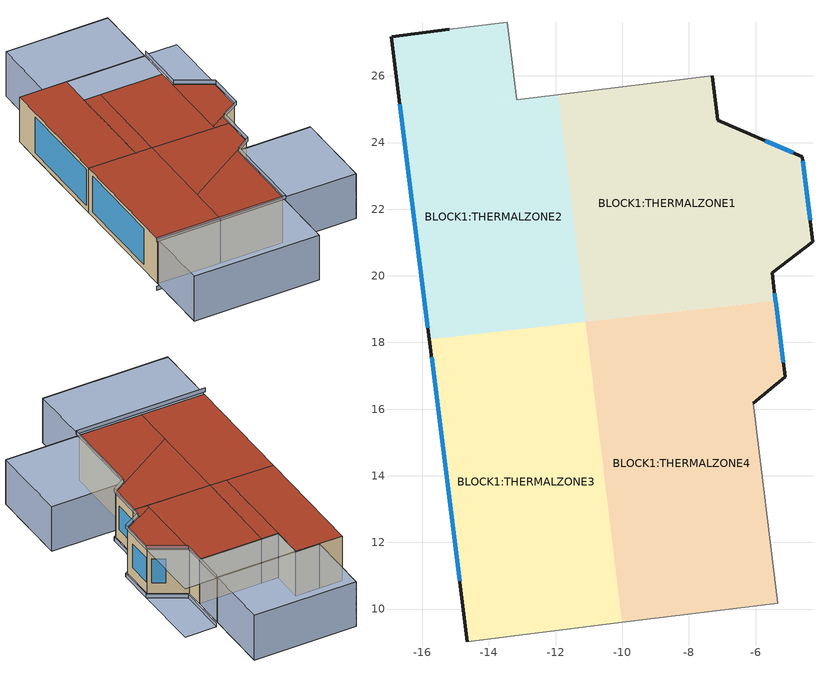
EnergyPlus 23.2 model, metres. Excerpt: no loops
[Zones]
BLOCK1:THERMALZONE3
 floor outside (BCA_floor_construction): -10,9.6 -14.65,9.02 -15.79,18.1 -11.1,18.62 z0.3
 wall outside (BCA_Wall02 STC57 157mm): -15.79,18.1 -14.65,9.02 z0.3:3.9
 wall adiabatic (Project partition): -14.65,9.02 -10,9.6 z0.3:3.9
 window (BCA_Dbl LoE (e2=.2) Clr 8mm/24mm Arg - 1001): -15.72,17.56 -14.88,10.85 z0.71:3.58
 roof outside (BCA_roof_construction): -14.65,9.02 -10,9.6 -11.1,18.62 -15.79,18.1 z3.9
BLOCK1:THERMALZONE2
 floor outside (BCA_floor_construction): -13.16,25.28 -16.63,24.85 -16.92,27.18 -13.45,27.61 z0.3; -11.1,18.62 -15.79,18.1 -16.63,24.85 -11.94,25.43 z0.3
 wall outside (BCA_Wall02 STC57 157mm): -15.19,27.39 -16.92,27.18 -15.79,18.1 z0.3:3.9
 wall adiabatic (Project partition): -11.94,25.43 -13.16,25.28 / -13.17,25.28 -13.45,27.61 / -13.46,27.61 -15.19,27.39 z0.3:3.9
 window (BCA_Dbl LoE (e2=.2) Clr 8mm/24mm Arg - 1001): -16.67,25.15 -15.83,18.44 z0.71:3.59
 roof outside (BCA_roof_construction): -12.32,18.49 -11.1,18.62 -11.94,25.43 -13.17,25.28 z3.9; -15.79,18.1 -12.32,18.49 -13.45,27.61 -16.92,27.18 z3.9
BLOCK1:THERMALZONE1
 floor outside (BCA_floor_construction): -4.27,21.03 -5.51,20.09 -6.02,24.19 -4.61,23.58 z0.3; -7.13,24.67 -9.59,25.73 -7.3,26.01 z0.3; -5.4,19.25 -11.1,18.62 -11.94,25.43 -9.59,25.73 -6.02,24.19 z0.3
 wall outside (BCA_Wall02 STC57 157mm): -5.4,19.25 -5.51,20.09 z0.3:3.9
 wall outside (BCA_Wall01 STC45 138mm): -5.51,20.09 -4.28,21.03 -4.61,23.58 -7.13,24.67 -7.3,26.01 z0.3:3.9
 wall adiabatic (Project partition): -7.31,26.01 -11.94,25.43 z0.3:3.9
 window (BCA_Sgl tempered laminated Clr 12mm - 1002): -5.4,19.26 -5.43,19.48 / -4.36,21.67 -4.59,23.46 / -4.86,23.69 -5.71,24.05 z1.15:3.05
 roof outside (BCA_roof_construction): -6.43,19.14 -5.4,19.25 -5.5,20.09 -6.46,19.36 z3.9; -6.46,19.36 -4.28,21.03 -4.61,23.58 -7.13,24.67 z3.9; -11.1,18.62 -6.43,19.14 -7.3,26.01 -11.94,25.43 z3.9
BLOCK1:THERMALZONE4
 floor outside (BCA_floor_construction): -5.11,16.97 -6.08,16.18 -6.44,19.14 -5.4,19.25 z0.3; -5.34,10.18 -9.99,9.6 -11.1,18.62 -6.44,19.14 z0.3
 wall outside (BCA_Wall02 STC57 157mm): -6.08,16.18 -5.11,16.97 z0.3:3.9
 wall outside (BCA_Wall01 STC45 138mm): -5.11,16.97 -5.4,19.25 z0.3:3.9
 wall adiabatic (Project partition): -10,9.6 -5.34,10.18 -6.08,16.18 z0.3:3.9
 window (BCA_Sgl tempered laminated Clr 12mm - 1002): -5.17,17.41 -5.4,19.25 z1.15:3.05
 roof outside (BCA_roof_construction): -9.99,9.6 -5.34,10.18 -6.08,16.18 -10.37,12.65 z3.9; -10.37,12.65 -5.11,16.97 -5.4,19.25 -11.1,18.62 z3.9
shading: -7.5,28.42 -7.04,24.73 / -7.04,24.73 -4.51,23.65 / -4.51,23.65 -4.17,20.98 / -4.17,20.98 -5.41,20.04 / -5.41,20.04 -5.01,16.93 / -5.01,16.93 -5.97,16.14 / -5.97,16.14 -5.21,9.99 / -5.21,9.99 -14.84,8.79 z0:0.3; -7.5,28.42 -7.04,24.73 / -7.04,24.73 -4.51,23.65 / -4.51,23.65 -4.17,20.98 / -4.17,20.98 -5.41,20.04 / -5.41,20.04 -5.01,16.93 / -5.01,16.93 -5.97,16.14 / -5.97,16.14 -5.21,9.99 / -5.21,9.99 -14.84,8.79 z3.9:4.2; -5.34,10.18 -14.65,9.02 / -14.65,9.02 -14.06,4.26 / -14.06,4.26 -4.74,5.42 / -4.74,5.42 -5.34,10.18 / -13.17,25.28 -7.3,26.01 / -7.3,26.01 -7.6,28.34 / -7.6,28.34 -13.46,27.61 / -13.46,27.61 -13.17,25.28 / -8.2,33.2 -15.8,32.26 / -15.8,32.26 -15.19,27.39 / -15.19,27.39 -7.6,28.34 / -7.6,28.34 -8.2,33.2 / -6.08,16.18 -5.34,10.18 / -5.34,10.18 0.12,10.85 / 0.12,10.85 -0.62,16.85 / -0.62,16.85 -6.08,16.18 z0.3:3.9; -7.5,28.42 -7.04,24.73 -4.52,23.65 -5.18,28.7 z0; -7.5,28.42 -7.04,24.73 -4.52,23.65 -5.18,28.7 z3.9; -14.06,4.26 -4.74,5.42 -5.34,10.18 -14.65,9.02 z3.9; -4.74,5.42 -14.06,4.26 -14.65,9.02 -5.34,10.18 z0.3; -7.3,26.01 -13.17,25.28 -13.46,27.61 -7.6,28.34 z0.3; -13.17,25.28 -7.3,26.01 -7.6,28.34 -13.46,27.61 z3.9; -7.6,28.34 -15.19,27.39 -15.8,32.26 -8.2,33.2 z0.3; -15.19,27.39 -7.6,28.34 -8.2,33.2 -15.8,32.26 z3.9; -5.34,10.18 0.12,10.85 -0.62,16.85 -6.08,16.18 z3.9; 0.12,10.85 -5.34,10.18 -6.08,16.18 -0.62,16.85 z0.3
[Building]
Building 1: North Axis {deg}=0; Terrain=Suburbs; Loads Convergence Tolerance Value {W}=0.04; Temperature Convergence Tolerance Value {deltaC}=0.4; Solar Distribution=FullExterior; Maximum Number of Warmup Days=25; Minimum Number of Warmup Days=6
[Site:Location]
trial (15-04:19-04)  (15-04:19-04): Latitude {deg}=1.37; Longitude {deg}=103.92; Time Zone {hr}=7; Elevation {m}=32
[SizingPeriod:DesignDay] Day of Month=15; Humidity Condition Type=WetBulb; Barometric Pressure {Pa}=100941.2; Rain Indicator=No; Snow Indicator=No; Daylight Saving Time Indicator=No
Name | Month | Day Type | Maximum Dry-Bulb Temperature {C} | Daily Dry-Bulb Temperature Range {deltaC} | Wetbulb or DewPoint at Maximum Dry-Bulb {C} | Wind Speed {m/s} | Wind Direction {deg} | Solar Model Indicator | Sky Clearness
Summer Design Day in trial (15-04:19-04) Jun | 6 | SummerDesignDay | 34.1 | 6.1 | 26.5 | 0 | 0 | ASHRAEClearSky | 0.98
Winter Design Day in trial (15-04:19-04) | 1 | WinterDesignDay | 23.8 | 0 | 23.8 | 1.9 | 10 |  | 0
[Site:GroundTemperature:BuildingSurface]
18, 18, 18, 18, 18, 18, 18, 18, 18, 18, 18, 18
[Site:GroundTemperature:FCfactorMethod]
27.55, 13, 13, 13, 13, 13, 27.4, 13, 13, 13, 13, 13
[Site:GroundTemperature:Shallow]
14, 14, 14, 14, 14, 14, 14, 14, 14, 14, 14, 14
[Site:GroundTemperature:Deep]
14, 14, 14, 14, 14, 14, 14, 14, 14, 14, 14, 14
[Site:GroundReflectance]
0.2, 0.2, 0.2, 0.2, 0.2, 0.2, 0.2, 0.2, 0.2, 0.2, 0.2, 0.2
[Site:GroundReflectance:SnowModifier]
2, 2
[Site:WaterMainsTemperature]
Calculation Method=Correlation; Annual Average Outdoor Air Temperature {C}=10; Maximum Difference In Monthly Average Outdoor Air Temperatures {deltaC}=20
[Site:Precipitation]
Precipitation Model Type=ScheduleAndDesignLevel; Design Level for Total Annual Precipitation {m/yr}=0.75; Precipitation Rates Schedule=Site Precipitation Schedule; Average Total Annual Precipitation {m/yr}=0.75
[Material] Roughness=Rough; Thermal Absorptance=0.9
Name | Thickness {m} | Conductivity {W/m-K} | Density {kg/m3} | Specific Heat {J/kg-K} | Solar Absorptance | Visible Absorptance
8 in. Concrete at R-0.0625/in (NW 145 lb/ft3 solid concrete)_.2032 | 0.2032 | 2.3 | 2321.4 | 837.36 | 0.7 | 0.7
7.5 in. depth Metal framing R-28.5 Insulation  Expanded polystyrene molded beads(Effective Insulation/Framing layers added to Above-Grade Mass walls & Below-Grade walls)_.191 | 0.191 | 0.0355 | 10 | 1470 | 0.7 | 0.7
0.625 in. gypsum board_.0159 | 0.0159 | 0.16 | 640 | 1150 | 0.7 | 0.7
0.625 in. gypsum board_.012 | 0.012 | 0.16 | 640 | 1150 | 0.7 | 0.7
0.625 in. gypsum board_.016 | 0.016 | 0.16 | 640 | 1150 | 0.7 | 0.7
R-20 board Insulation (Glass fiber board)_.1 | 0.1 | 0.036 | 160 | 840 | 0.7 | 0.7
Gypsum Plasterboard_.025 | 0.025 | 0.25 | 900 | 1000 | 0.5 | 0.5
3.5 in. depth Metal framing R-13 Insulation  Expanded polystyrene molded beads (Effective Insulation/Framing layers added to Above-Grade Mass walls & Below-Grade walls)_.09 | 0.09 | 0.0355 | 10 | 1470 | 0.7 | 0.7
[Material:NoMass] Roughness=Rough; Thermal Absorptance=0.9; Solar Absorptance=0.7; Visible Absorptance=0.7
Name | Thermal Resistance {m2-K/W}
3_RVAL_4; 9_RVAL_3 | 0.18
5_RVAL_3 | 0.19
7_RVAL_2 | 0.15
[WindowMaterial:Glazing] Infrared Transmittance at Normal Incidence=0; Front Side Infrared Hemispherical Emissivity=0.84; Dirt Correction Factor for Solar and Visible Transmittance=1
Name | Optical Data Type | Window Glass Spectral Data Set | Thickness {m} | Back Side Infrared Hemispherical Emissivity | Conductivity {W/m-K} | Solar Transmittance at Normal Incidence | Front Side Solar Reflectance at Normal Incidence | Back Side Solar Reflectance at Normal Incidence | Visible Transmittance at Normal Incidence | Front Side Visible Reflectance at Normal Incidence | Back Side Visible Reflectance at Normal Incidence
1229 | Spectral | Guardian Clear laminate (6mm+.030"PVB+6mm) <C_Lam66.1.grd> | 0.0119888 | 0.84 | 0.8082
3 | SpectralAverage |  | 0.006 | 0.84 | 0.9 | 0.775 | 0.071 | 0.071 | 0.881 | 0.08 | 0.08
39 | SpectralAverage |  | 0.006 | 0.2 | 0.9 | 0.68 | 0.09 | 0.1 | 0.81 | 0.11 | 0.12
[WindowMaterial:Gas]
Name | Gas Type | Thickness {m}
1041 | Air | 0.01
1042 | Argon | 0.008
[WindowMaterial:Blind]
20001: Slat Orientation=Horizontal; Slat Width {m}=0.025; Slat Separation {m}=0.01875; Slat Thickness {m}=0.001; Slat Angle {deg}=45; Slat Conductivity {W/m-K}=0.9; Slat Beam Solar Transmittance=0; Front Side Slat Beam Solar Reflectance=0.8; Back Side Slat Beam Solar Reflectance=0.8; Slat Diffuse Solar Transmittance=0; Front Side Slat Diffuse Solar Reflectance=0.8; Back Side Slat Diffuse Solar Reflectance=0.8; Slat Beam Visible Transmittance=0; Front Side Slat Beam Visible Reflectance=0.8; Back Side Slat Beam Visible Reflectance=0.8; Slat Diffuse Visible Transmittance=0; Front Side Slat Diffuse Visible Reflectance=0.8; Back Side Slat Diffuse Visible Reflectance=0.8; Slat Infrared Hemispherical Transmittance=0; Front Side Slat Infrared Hemispherical Emissivity=0.9; Back Side Slat Infrared Hemispherical Emissivity=0.9; Blind to Glass Distance {m}=0.015; Blind Top Opening Multiplier=0.5; Blind Bottom Opening Multiplier=0.5; Blind Left Side Opening Multiplier=0.5; Blind Right Side Opening Multiplier=0.5; Minimum Slat Angle {deg}=0; Maximum Slat Angle {deg}=180
[MaterialProperty:GlazingSpectralData]
Guardian Clear laminate (6mm+.030"PVB+6mm) <C_Lam66.1.grd>: 0.3, 0, 0.053, 0.047, 0.305, 0, 0.053, 0.046, 0.31, 0, 0.053, 0.046, 0.315, 0, 0.053, 0.046, 0.32, 0, 0.052, 0.046, 0.325, 0, 0.052, 0.046, 0.33, 0, 0.052, 0.046, 0.335, 0, 0.052, 0.046, 0.34, 0, 0.052, 0.045, 0.345, 0, 0.051, 0.045, 0.35, 0, 0.051, 0.045, 0.355, 0, 0.051, 0.045, 0.36, 0, 0.051, 0.045, 0.365, 0, 0.051, 0.045, 0.37, 0, 0.051, 0.045, 0.375, 0, 0.05, 0.045, 0.38, 0.004, 0.05, 0.044, 0.385, 0.042, 0.05, 0.044, 0.39, 0.18, 0.052, 0.046, 0.395, 0.406, 0.058, 0.053, 0.4, 0.591, 0.067, 0.063, 0.405, 0.722, 0.075, 0.073, 0.41, 0.794, 0.08, 0.078, 0.415, 0.827, 0.082, 0.081, 0.42, 0.841, 0.083, 0.082, 0.425, 0.849, 0.083, 0.083, 0.43, 0.852, 0.084, 0.083, 0.435, 0.853, 0.083, 0.083, 0.44, 0.854, 0.083, 0.083, 0.445, 0.857, 0.083, 0.083, 0.45, 0.862, 0.084, 0.083, 0.455, 0.868, 0.084, 0.084, 0.46, 0.872, 0.084, 0.084, 0.465, 0.876, 0.084, 0.084, 0.47, 0.878, 0.084, 0.084, 0.475, 0.88, 0.084, 0.084, 0.48, 0.881, 0.084, 0.084, 0.485, 0.882, 0.084, 0.084, 0.49, 0.883, 0.084, 0.084, 0.495, 0.883, 0.084, 0.084, 0.5, 0.884, 0.084, 0.084, 0.505, 0.885, 0.084, 0.084, 0.51, 0.885, 0.084, 0.084, 0.515, 0.886, 0.084, 0.084, 0.52, 0.885, 0.084, 0.083, 0.525, 0.885, 0.084, 0.083, 0.53, 0.884, 0.084, 0.083, 0.535, 0.883, 0.083, 0.083, 0.54, 0.882, 0.083, 0.083, 0.545, 0.881, 0.083, 0.083, 0.55, 0.88, 0.083, 0.082, 0.555, 0.878, 0.083, 0.082, 0.56, 0.876, 0.082, 0.082, 0.565, 0.874, 0.082, 0.082, 0.57, 0.871, 0.082, 0.081, 0.575, 0.869, 0.081, 0.081, 0.58, 0.866, 0.081, 0.081, 0.585, 0.863, 0.081, 0.08, 0.59, 0.86, 0.081, 0.08, 0.595, 0.857, 0.08, 0.08, 0.6, 0.853, 0.08, 0.079, 0.605, 0.85, 0.08, 0.079, 0.61, 0.846, 0.079, 0.079, 0.615, 0.842, 0.079, 0.078, 0.62, 0.838, 0.079, 0.078, 0.625, 0.834, 0.078, 0.077, 0.63, 0.83, 0.078, 0.077, 0.635, 0.826, 0.077, 0.077, 0.64, 0.821, 0.077, 0.076, 0.645, 0.818, 0.077, 0.076, 0.65, 0.813, 0.076, 0.075, 0.655, 0.809, 0.076, 0.075, 0.66, 0.805, 0.076, 0.074, 0.665, 0.8, 0.075, 0.074, 0.67, 0.795, 0.075, 0.074, 0.675, 0.791, 0.074, 0.073, 0.68, 0.786, 0.074, 0.073, 0.685, 0.781, 0.074, 0.072, 0.69, 0.776, 0.073, 0.072, 0.695, 0.771, 0.073, 0.071, 0.7, 0.766, 0.072, 0.071, 0.705, 0.76, 0.072, 0.071, 0.71, 0.755, 0.072, 0.07, 0.715, 0.75, 0.071, 0.07, 0.72, 0.745, 0.071, 0.069, 0.725, 0.74, 0.071, 0.069, 0.73, 0.735, 0.07, 0.069, 0.735, 0.73, 0.07, 0.068, 0.74, 0.724, 0.069, 0.068, 0.745, 0.719, 0.069, 0.067, 0.75, 0.714, 0.069, 0.067, 0.755, 0.709, 0.068, 0.066, 0.76, 0.703, 0.068, 0.066, 0.765, 0.699, 0.068, 0.066, 0.77, 0.695, 0.067, 0.065, 0.775, 0.69, 0.067, 0.065, 0.78, 0.685, 0.067, 0.065, 0.785, 0.68, 0.066, 0.064, 0.79, 0.676, 0.066, 0.064, 0.795, 0.672, 0.066, 0.064, 0.8, 0.667, 0.065, 0.063, 0.805, 0.663, 0.065, 0.063, 0.81, 0.658, 0.065, 0.063, 0.815, 0.653, 0.065, 0.062, 0.82, 0.648, 0.064, 0.062, 0.825, 0.645, 0.064, 0.062, 0.83, 0.641, 0.064, 0.062, 0.835, 0.638, 0.064, 0.061, 0.84, 0.634, 0.063, 0.061, 0.845, 0.631, 0.063, 0.061, 0.85, 0.628, 0.063, 0.061, 0.855, 0.625, 0.063, 0.06, 0.86, 0.623, 0.063, 0.06, 0.865, 0.621, 0.062, 0.06, 0.87, 0.618, 0.062, 0.06, 0.875, 0.615, 0.062, 0.06, 0.88, 0.613, 0.062, 0.06, 0.885, 0.61, 0.062, 0.059, 0.89, 0.607, 0.062, 0.059, 0.895, 0.605, 0.061, 0.059, 0.9, 0.602, 0.061, 0.059, 0.905, 0.599, 0.061, 0.059, 0.91, 0.596, 0.061, 0.058, 0.915, 0.594, 0.061, 0.058, 0.92, 0.592, 0.061, 0.058, 0.925, 0.591, 0.061, 0.058, 0.93, 0.591, 0.061, 0.058, 0.935, 0.59, 0.06, 0.058, 0.94, 0.589, 0.06, 0.058, 0.945, 0.587, 0.06, 0.058, 0.95, 0.586, 0.06, 0.058, 0.955, 0.585, 0.06, 0.058, 0.96, 0.584, 0.06, 0.058, 0.965, 0.582, 0.06, 0.057, 0.97, 0.581, 0.06, 0.057, 0.975, 0.58, 0.06, 0.057, 0.98, 0.579, 0.06, 0.057, 0.985, 0.578, 0.06, 0.057, 0.99, 0.577, 0.06, 0.057, 0.995, 0.576, 0.059, 0.057, 1, 0.575, 0.059, 0.057, 1.005, 0.575, 0.059, 0.057, 1.01, 0.574, 0.059, 0.057, 1.015, 0.573, 0.059, 0.057, 1.02, 0.573, 0.059, 0.057, 1.025, 0.572, 0.059, 0.057, 1.03, 0.572, 0.059, 0.057, 1.035, 0.572, 0.059, 0.057, 1.04, 0.571, 0.059, 0.057, 1.045, 0.571, 0.059, 0.057, 1.05, 0.571, 0.059, 0.057, 1.055, 0.571, 0.059, 0.057, 1.06, 0.571, 0.059, 0.057, 1.065, 0.571, 0.059, 0.057, 1.07, 0.571, 0.059, 0.057, 1.075, 0.571, 0.059, 0.057, 1.08, 0.571, 0.059, 0.056, 1.085, 0.571, 0.059, 0.056, 1.09, 0.571, 0.059, 0.056, 1.095, 0.571, 0.059, 0.056, 1.1, 0.571, 0.059, 0.056, 1.105, 0.571, 0.059, 0.056, 1.11, 0.571, 0.059, 0.056, 1.115, 0.572, 0.059, 0.056, 1.12, 0.572, 0.059, 0.056, 1.125, 0.572, 0.059, 0.056, 1.13, 0.571, 0.059, 0.056, 1.135, 0.57, 0.059, 0.056, 1.14, 0.569, 0.059, 0.056, 1.145, 0.566, 0.058, 0.056, 1.15, 0.563, 0.058, 0.056, 1.155, 0.562, 0.058, 0.056, 1.16, 0.561, 0.058, 0.056, 1.165, 0.558, 0.058, 0.056, 1.17, 0.554, 0.058, 0.055, 1.175, 0.549, 0.058, 0.055, 1.18, 0.542, 0.057, 0.055, 1.185, 0.532, 0.057, 0.054, 1.19, 0.523, 0.056, 0.054, 1.195, 0.523, 0.056, 0.054, 1.2, 0.528, 0.056, 0.054, 1.205, 0.534, 0.057, 0.054, 1.21, 0.541, 0.057, 0.055, 1.215, 0.548, 0.057, 0.055, 1.22, 0.554, 0.058, 0.055, 1.225, 0.559, 0.058, 0.056, 1.23, 0.563, 0.058, 0.056, 1.235, 0.566, 0.058, 0.056, 1.24, 0.568, 0.058, 0.056, 1.245, 0.571, 0.058, 0.056, 1.25, 0.573, 0.059, 0.056, 1.255, 0.575, 0.059, 0.056, 1.26, 0.577, 0.059, 0.056, 1.265, 0.579, 0.059, 0.057, 1.27, 0.582, 0.059, 0.057, 1.275, 0.584, 0.059, 0.057, 1.28, 0.587, 0.059, 0.057, 1.285, 0.59, 0.059, 0.057, 1.29, 0.592, 0.059, 0.057, 1.295, 0.594, 0.059, 0.057, 1.3, 0.597, 0.06, 0.057, 1.305, 0.599, 0.06, 0.058, 1.31, 0.601, 0.06, 0.058, 1.315, 0.603, 0.06, 0.058, 1.32, 0.604, 0.06, 0.058, 1.325, 0.606, 0.06, 0.058, 1.33, 0.608, 0.06, 0.058, 1.335, 0.609, 0.06, 0.058, 1.34, 0.61, 0.06, 0.058, 1.345, 0.61, 0.06, 0.058, 1.35, 0.609, 0.06, 0.058, 1.355, 0.607, 0.06, 0.058, 1.36, 0.605, 0.06, 0.058, 1.365, 0.603, 0.06, 0.058, 1.37, 0.598, 0.059, 0.057, 1.375, 0.592, 0.059, 0.057, 1.38, 0.589, 0.059, 0.057, 1.385, 0.588, 0.059, 0.057, 1.39, 0.586, 0.059, 0.057, 1.395, 0.586, 0.059, 0.057, 1.4, 0.586, 0.059, 0.057, 1.405, 0.582, 0.059, 0.056, 1.41, 0.576, 0.058, 0.056, 1.415, 0.575, 0.058, 0.056, 1.42, 0.575, 0.058, 0.056, 1.425, 0.573, 0.058, 0.056, 1.43, 0.571, 0.058, 0.056, 1.435, 0.571, 0.058, 0.056, 1.44, 0.572, 0.058, 0.056, 1.445, 0.573, 0.058, 0.056, 1.45, 0.576, 0.058, 0.056, 1.455, 0.58, 0.058, 0.056, 1.46, 0.586, 0.059, 0.056, 1.465, 0.593, 0.059, 0.057, 1.47, 0.6, 0.059, 0.057, 1.475, 0.606, 0.06, 0.058, 1.48, 0.613, 0.06, 0.058, 1.485, 0.619, 0.06, 0.058, 1.49, 0.624, 0.06, 0.059, 1.495, 0.629, 0.061, 0.059, 1.5, 0.634, 0.061, 0.059, 1.505, 0.639, 0.061, 0.059, 1.51, 0.644, 0.061, 0.06, 1.515, 0.648, 0.062, 0.06, 1.52, 0.651, 0.062, 0.06, 1.525, 0.654, 0.062, 0.06, 1.53, 0.657, 0.062, 0.061, 1.535, 0.659, 0.062, 0.061, 1.54, 0.661, 0.062, 0.061, 1.545, 0.662, 0.062, 0.061, 1.55, 0.663, 0.062, 0.061, 1.555, 0.664, 0.063, 0.061, 1.56, 0.666, 0.063, 0.061, 1.565, 0.667, 0.063, 0.061, 1.57, 0.67, 0.063, 0.061, 1.575, 0.672, 0.063, 0.061, 1.58, 0.675, 0.063, 0.061, 1.585, 0.677, 0.063, 0.062, 1.59, 0.68, 0.063, 0.062, 1.595, 0.682, 0.063, 0.062, 1.6, 0.683, 0.064, 0.062, 1.605, 0.685, 0.064, 0.062, 1.61, 0.687, 0.064, 0.062, 1.615, 0.688, 0.064, 0.062, 1.62, 0.688, 0.064, 0.062, 1.625, 0.689, 0.064, 0.062, 1.63, 0.689, 0.064, 0.062, 1.635, 0.69, 0.064, 0.062, 1.64, 0.69, 0.064, 0.062, 1.645, 0.691, 0.064, 0.062, 1.65, 0.691, 0.064, 0.062, 1.655, 0.69, 0.064, 0.062, 1.66, 0.687, 0.064, 0.062, 1.665, 0.683, 0.063, 0.062, 1.67, 0.677, 0.063, 0.061, 1.675, 0.665, 0.062, 0.061, 1.68, 0.645, 0.061, 0.059, 1.685, 0.607, 0.059, 0.057, 1.69, 0.556, 0.056, 0.054, 1.695, 0.508, 0.054, 0.052, 1.7, 0.462, 0.052, 0.05, 1.705, 0.432, 0.051, 0.049, 1.71, 0.433, 0.051, 0.049, 1.715, 0.442, 0.051, 0.049, 1.72, 0.45, 0.052, 0.049, 1.725, 0.463, 0.052, 0.05, 1.73, 0.472, 0.053, 0.05, 1.735, 0.467, 0.052, 0.05, 1.74, 0.456, 0.052, 0.05, 1.745, 0.446, 0.052, 0.049, 1.75, 0.445, 0.051, 0.049, 1.755, 0.457, 0.052, 0.05, 1.76, 0.478, 0.053, 0.05, 1.765, 0.498, 0.054, 0.051, 1.77, 0.517, 0.054, 0.052, 1.775, 0.534, 0.055, 0.053, 1.78, 0.545, 0.056, 0.054, 1.785, 0.551, 0.056, 0.054, 1.79, 0.555, 0.056, 0.054, 1.795, 0.558, 0.056, 0.054, 1.8, 0.561, 0.056, 0.054, 1.805, 0.562, 0.056, 0.054, 1.81, 0.561, 0.056, 0.054, 1.815, 0.56, 0.056, 0.054, 1.82, 0.559, 0.056, 0.054, 1.825, 0.56, 0.056, 0.054, 1.83, 0.563, 0.056, 0.054, 1.835, 0.567, 0.057, 0.055, 1.84, 0.572, 0.057, 0.055, 1.845, 0.579, 0.057, 0.055, 1.85, 0.585, 0.057, 0.056, 1.855, 0.592, 0.058, 0.056, 1.86, 0.597, 0.058, 0.056, 1.865, 0.601, 0.058, 0.056, 1.87, 0.603, 0.058, 0.056, 1.875, 0.603, 0.058, 0.056, 1.88, 0.602, 0.058, 0.056, 1.885, 0.597, 0.058, 0.056, 1.89, 0.59, 0.058, 0.056, 1.895, 0.583, 0.057, 0.055, 1.9, 0.577, 0.057, 0.055, 1.905, 0.571, 0.057, 0.055, 1.91, 0.565, 0.056, 0.054, 1.915, 0.56, 0.056, 0.054, 1.92, 0.557, 0.056, 0.054, 1.925, 0.556, 0.056, 0.054, 1.93, 0.556, 0.056, 0.054, 1.935, 0.556, 0.056, 0.054, 1.94, 0.558, 0.056, 0.054, 1.945, 0.561, 0.056, 0.054, 1.95, 0.566, 0.056, 0.054, 1.955, 0.572, 0.056, 0.055, 1.96, 0.577, 0.057, 0.055, 1.965, 0.58, 0.057, 0.055, 1.97, 0.583, 0.057, 0.055, 1.975, 0.586, 0.057, 0.055, 1.98, 0.587, 0.057, 0.055, 1.985, 0.589, 0.057, 0.055, 1.99, 0.589, 0.057, 0.055, 1.995, 0.588, 0.057, 0.055, 2, 0.585, 0.057, 0.055, 2.005, 0.58, 0.057, 0.055, 2.01, 0.571, 0.056, 0.054, 2.015, 0.562, 0.056, 0.054, 2.02, 0.552, 0.055, 0.053, 2.025, 0.544, 0.055, 0.053, 2.03, 0.536, 0.055, 0.053, 2.035, 0.528, 0.054, 0.052, 2.04, 0.521, 0.054, 0.052, 2.045, 0.514, 0.054, 0.051, 2.05, 0.506, 0.053, 0.051, 2.055, 0.498, 0.053, 0.051, 2.06, 0.491, 0.053, 0.05, 2.065, 0.484, 0.052, 0.05, 2.07, 0.481, 0.052, 0.05, 2.075, 0.48, 0.052, 0.05, 2.08, 0.481, 0.052, 0.05, 2.085, 0.484, 0.052, 0.05, 2.09, 0.487, 0.052, 0.05, 2.095, 0.491, 0.052, 0.05, 2.1, 0.496, 0.053, 0.051, 2.105, 0.501, 0.053, 0.051, 2.11, 0.505, 0.053, 0.051, 2.115, 0.508, 0.053, 0.051, 2.12, 0.511, 0.053, 0.051, 2.125, 0.512, 0.053, 0.051, 2.13, 0.513, 0.053, 0.051, 2.135, 0.513, 0.053, 0.051, 2.14, 0.514, 0.053, 0.051, 2.145, 0.515, 0.053, 0.051, 2.15, 0.516, 0.053, 0.051, 2.155, 0.516, 0.053, 0.051, 2.16, 0.516, 0.053, 0.051, 2.165, 0.516, 0.053, 0.051, 2.17, 0.515, 0.053, 0.051, 2.175, 0.512, 0.053, 0.051, 2.18, 0.509, 0.053, 0.051, 2.185, 0.504, 0.053, 0.051, 2.19, 0.499, 0.053, 0.05, 2.195, 0.494, 0.052, 0.05, 2.2, 0.488, 0.052, 0.05, 2.205, 0.483, 0.052, 0.05, 2.21, 0.478, 0.052, 0.05, 2.215, 0.473, 0.051, 0.049, 2.22, 0.466, 0.051, 0.049, 2.225, 0.459, 0.051, 0.049, 2.23, 0.449, 0.05, 0.048, 2.235, 0.435, 0.05, 0.048, 2.24, 0.416, 0.049, 0.047, 2.245, 0.381, 0.048, 0.046, 2.25, 0.34, 0.047, 0.044, 2.255, 0.291, 0.045, 0.043, 2.26, 0.238, 0.044, 0.042, 2.265, 0.189, 0.043, 0.041, 2.27, 0.148, 0.043, 0.04, 2.275, 0.116, 0.042, 0.04, 2.28, 0.091, 0.042, 0.039, 2.285, 0.071, 0.042, 0.039, 2.29, 0.055, 0.042, 0.039, 2.295, 0.043, 0.042, 0.039, 2.3, 0.037, 0.042, 0.039, 2.305, 0.035, 0.042, 0.039, 2.31, 0.039, 0.042, 0.039, 2.315, 0.046, 0.042, 0.039, 2.32, 0.054, 0.042, 0.039, 2.325, 0.061, 0.042, 0.039, 2.33, 0.065, 0.042, 0.039, 2.335, 0.067, 0.042, 0.039, 2.34, 0.068, 0.042, 0.039, 2.345, 0.069, 0.042, 0.039, 2.35, 0.071, 0.042, 0.039, 2.355, 0.074, 0.042, 0.039, 2.36, 0.078, 0.042, 0.039, 2.365, 0.081, 0.042, 0.039, 2.37, 0.082, 0.042, 0.039, 2.375, 0.083, 0.042, 0.039, 2.38, 0.083, 0.042, 0.039, 2.385, 0.084, 0.042, 0.039, 2.39, 0.086, 0.042, 0.039, 2.395, 0.09, 0.042, 0.039, 2.4, 0.094, 0.042, 0.039, 2.405, 0.097, 0.042, 0.039, 2.41, 0.099, 0.042, 0.039, 2.415, 0.098, 0.042, 0.039, 2.42, 0.095, 0.042, 0.039, 2.425, 0.09, 0.042, 0.039, 2.43, 0.084, 0.042, 0.039, 2.435, 0.078, 0.042, 0.039, 2.44, 0.072, 0.042, 0.039, 2.445, 0.068, 0.042, 0.039, 2.45, 0.063, 0.042, 0.039, 2.455, 0.06, 0.042, 0.039, 2.46, 0.059, 0.042, 0.039, 2.465, 0.059, 0.042, 0.039, 2.47, 0.06, 0.042, 0.039, 2.475, 0.062, 0.042, 0.039, 2.48, 0.063, 0.042, 0.039, 2.485, 0.066, 0.042, 0.039, 2.49, 0.07, 0.042, 0.039, 2.495, 0.074, 0.042, 0.039, 2.5, 0.074, 0.042, 0.039
[Construction]
BCA_floor_construction: 8 in. Concrete at R-0.0625/in (NW 145 lb/ft3 solid concrete)_.2032, 7.5 in. depth Metal framing R-28.5 Insulation  Expanded polystyrene molded beads(Effective Insulation/Framing layers added to Above-Grade Mass walls & Below-Grade walls)_.191, 0.625 in. gypsum board_.0159
BCA_Wall02 STC57 157mm: 0.625 in. gypsum board_.016, R-20 board Insulation (Glass fiber board)_.1, 5_RVAL_3, 0.625 in. gypsum board_.016
Project partition: Gypsum Plasterboard_.025, 7_RVAL_2, Gypsum Plasterboard_.025
BCA_Wall01 STC45 138mm: 0.625 in. gypsum board_.016, 3.5 in. depth Metal framing R-13 Insulation  Expanded polystyrene molded beads (Effective Insulation/Framing layers added to Above-Grade Mass walls & Below-Grade walls)_.09, 9_RVAL_3, 0.625 in. gypsum board_.016
BCA_Dbl LoE (e2=.2) Clr 8mm/24mm Arg - 1001: 39, 1042, 3, 1041, 1229
BCA_Dbl LoE (e2=.2) Clr 8mm/24mm Arg - 2001: 39, 1042, 3, 1041, 1229, 20001
BCA_Sgl tempered laminated Clr 12mm - 1002: 1229
BCA_roof_construction: 8 in. Concrete at R-0.0625/in (NW 145 lb/ft3 solid concrete)_.2032, 7.5 in. depth Metal framing R-28.5 Insulation  Expanded polystyrene molded beads(Effective Insulation/Framing layers added to Above-Grade Mass walls & Below-Grade walls)_.191, 0.625 in. gypsum board_.0159, 3_RVAL_4, 0.625 in. gypsum board_.012
[RoofIrrigation]
Irrigation Model Type=Schedule; Irrigation Rate Schedule=Roof Irrigation Schedule
[Zone] Type=1; Multiplier=1; Zone Inside Convection Algorithm=TARP; Part of Total Floor Area=Yes
Name | Volume {m3} | Floor Area {m2}
BLOCK1:THERMALZONE3 | 134.9178 | 42.2953
BLOCK1:THERMALZONE2 | 127.0762 | 39.8371
BLOCK1:THERMALZONE1 | 132.8423 | 41.6447
BLOCK1:THERMALZONE4 | 141.5444 | 44.3727
[WindowShadingControl] Shading Type=InteriorBlind; Construction with Shading=BCA_Dbl LoE (e2=.2) Clr 8mm/24mm Arg - 2001; Shading Control Type=AlwaysOn; Shading Control Is Scheduled=No; Glare Control Is Active=No; Type of Slat Angle Control for Blinds=FixedSlatAngle; Setpoint 2 {W/m2, deg C or cd/m2}=0; Multiple Surface Control Type=Group
Name | Zone | Fenestration Surface 1
11001 | BLOCK1:THERMALZONE3 | BLOCK1:THERMALZONE3_Wall_3_0_0_0_0_0_Win
21001 | BLOCK1:THERMALZONE2 | BLOCK1:THERMALZONE2_Wall_6_0_0_0_0_0_Win
[People] Number of People Schedule=ASHRAE 90.1 Occupancy - Office; Number of People Calculation Method=Area/Person; Floor Area per Person {m2/person}=165; Fraction Radiant=0.3; Sensible Heat Fraction=AutoCalculate; Carbon Dioxide Generation Rate {m3/s-W}=3.82e-08; Enable ASHRAE 55 Comfort Warnings=Yes; Mean Radiant Temperature Calculation Type=ZoneAveraged; Work Efficiency Schedule=Work efficiency; Clothing Insulation Calculation Method=ClothingInsulationSchedule; Air Velocity Schedule=Default Air Velocity for Comfort Calculations; Thermal Comfort Model 1 Type=Fanger
Name | Zone or ZoneList or Space or SpaceList | Activity Level Schedule | Clothing Insulation Schedule
People BLOCK1:THERMALZONE3 | BLOCK1:THERMALZONE3 | Activity Schedule 360 | Clothing Schedule 360
People BLOCK1:THERMALZONE2 | BLOCK1:THERMALZONE2 | Activity Schedule 367 | Clothing Schedule 367
People BLOCK1:THERMALZONE1 | BLOCK1:THERMALZONE1 | Activity Schedule 376 | Clothing Schedule 376
People BLOCK1:THERMALZONE4 | BLOCK1:THERMALZONE4 | Activity Schedule 387 | Clothing Schedule 387
[Lights] Schedule=00BCA_7:30 - 18:30 Mon - Fri; Design Level Calculation Method=Watts/Area; Watts per Zone Floor Area {W/m2}=8.7188; Return Air Fraction=0; Fraction Radiant=0.72; Fraction Visible=0.18; Fraction Replaceable=1
Name | Zone or ZoneList or Space or SpaceList
BLOCK1:THERMALZONE3 General lighting | BLOCK1:THERMALZONE3
BLOCK1:THERMALZONE2 General lighting | BLOCK1:THERMALZONE2
BLOCK1:THERMALZONE1 General lighting | BLOCK1:THERMALZONE1
BLOCK1:THERMALZONE4 General lighting | BLOCK1:THERMALZONE4
[ZoneInfiltration:DesignFlowRate] Schedule=On 24/7; Design Flow Rate Calculation Method=Flow/zone; Constant Term Coefficient=1; Temperature Term Coefficient=0; Velocity Term Coefficient=0; Velocity Squared Term Coefficient=0
Name | Zone or ZoneList or Space or SpaceList | Design Flow Rate {m3/s}
BLOCK1:THERMALZONE3 Infiltration | BLOCK1:THERMALZONE3 | 0.026234
BLOCK1:THERMALZONE2 Infiltration | BLOCK1:THERMALZONE2 | 0.024709
BLOCK1:THERMALZONE1 Infiltration | BLOCK1:THERMALZONE1 | 0.02583
BLOCK1:THERMALZONE4 Infiltration | BLOCK1:THERMALZONE4 | 0.027523
[AvailabilityManager:Scheduled]
Name | Schedule
CHW Loop Availability | On 24/7
DCU-1L Availability | 00BCA_7:30 - 18:30 Mon - Fri
[SetpointManager:Scheduled]
Name | Control Variable | Schedule | Setpoint Node or NodeList
CHW Loop Setpoint Manager | Temperature | Cold water supply temperature schedule: Always 10.00 | CHW Loop Setpoint Manager Node List
Air Loop 1 Setpoint Manager | Temperature | Air loop cooling set point temperature: Always 20.0 C | Air Loop 1 Setpoint Manager Node List
Air Loop 1 Setpoint Manager 1 | HumidityRatio | Humidity ratio set point: Always 0.0065 | Air Loop 1 Setpoint Manager 1 Node List
DX COOLING COIL AIR INLET Setpoint Manager | Temperature | BCA_SHEX_1_Heat recovery outlet temperature: Always 21.0 C | DX COOLING COIL AIR INLET Setpoint Manager Node List
[Schedule:Compact]
Roof Irrigation Schedule: Through: 12/31, For: AllDays, Until: 24:00, .00007
Site Precipitation Schedule; On 24/7: Through: 12/31, For: AllDays, Until: 24:00, 1
Work efficiency: Through: 12/31, For: AllDays, Until: 24:00, 0
Cold water supply temperature schedule: Always 10.00: Through: 12/31, For: AllDays, Until: 24:00, 10
ASHRAE 90.1 Occupancy - Office: Through: 31 Dec, For: Weekdays, Until: 06:00, 0, Until: 07:00, 0.1, Until: 08:00, 0.2, Until: 17:00, 0.95, Until: 18:00, 0.3, Until: 22:00, 0.1, Until: 24:00, 0.05, For: Saturday, Until: 06:00, 0, Until: 08:00, 0.1, Until: 12:00, 0.3, Until: 17:00, 0.1, Until: 19:00, 0.05, Until: 24:00, 0, For: Sunday, Until: 06:00, 0, Until: 18:00, 0.05, Until: 24:00, 0, For: SummerDesignDay, Until: 08:00, 0, Until: 23:00, 1, Until: 24:00, 0, For: AllOtherDays, Until: 24:00, 0
Default Air Velocity for Comfort Calculations: Through: 12/31, For: AllDays, Until: 24:00, 0.137
Air loop cooling set point temperature: Always 20.0 C: Through: 12/31, For: AllDays, Until: 24:00, 20
00BCA_7:30 - 18:30 Mon - Fri: Through: 31 Dec, For: Weekdays SummerDesignDay WinterDesignDay, Until: 07:30, 0, Until: 18:30, 1, Until: 24:00, 0, For: Weekends, Until: 24:00, 0, For: AllOtherDays, Until: 24:00, 0
Humidity ratio set point: Always 0.0065: Through: 12/31, For: AllDays, Until: 24:00, 0.0065
BCA_SHEX_1_Heat recovery outlet temperature: Always 21.0 C: Through: 12/31, For: AllDays, Until: 24:00, 21
Activity Schedule 360; Activity Schedule 367; Activity Schedule 376; Activity Schedule 387: Through: 12/31, For: AllDays, Until: 24:00, 117
Clothing Schedule 360; Clothing Schedule 367; Clothing Schedule 376; Clothing Schedule 387: Through: 4/1, For: AllDays, Until: 24:00, 1, Through: 9/30, For: AllDays, Until: 24:00, .5, Through: 12/31, For: AllDays, Until: 24:00, 1
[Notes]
Geometry convention template : External measurements
Zone geometry and surface areas : 2-Outer
Zone volume calculation method : 1-Inner
Zone floor area calculation method : 1-Inner
Window to wall ratio method : 1-Inner
Hourly weather file: C:\ProgramData\DesignBuilder\Weather Data\SGP_Singapore.579700_BCA.epw
